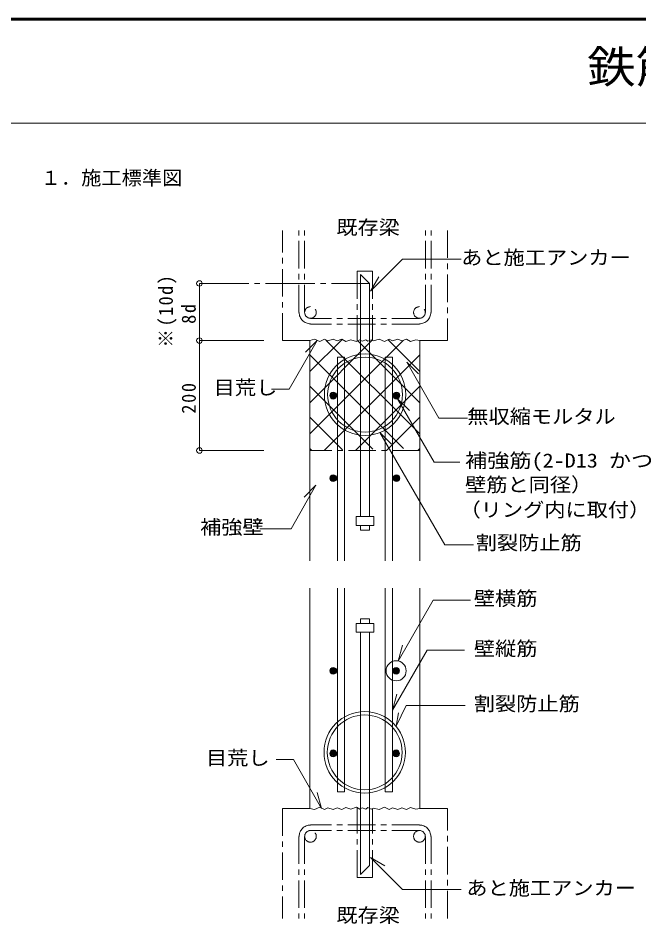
# Model space of a CAD drawing. Units: millimetres on the paper. Extents: x -400 to 7628, y -5883 to 279.
# Drawn here: x -161.6 to -48.8, y 114.3 to 278.8 of the extents above; entities that cross this region are included whole.
import ezdxf
from ezdxf.enums import TextEntityAlignment as Align

# ---------------------------------------------------------------- set-up
doc = ezdxf.new("R2010")
doc.units = ezdxf.units.MM
doc.linetypes.add('CHAIN1', pattern=[8, 5, -1, 1, -1])
doc.linetypes.add('CHAIN2', pattern=[12, 9, -1, 1, -1])
for name, color, linetype, lineweight in [('4-0', 4, 'CHAIN2', 5), ('4-1', 3, 'Continuous', 5), ('4-3', 7, 'Continuous', 5), ('4-4', 3, 'Continuous', 5), ('4-6', 4, 'Continuous', 5), ('4-7', 2, 'Continuous', 5), ('4-8', 7, 'Continuous', 5), ('4-9', 5, 'Continuous', 5), ('4-D', 3, 'Continuous', 5)]:
    doc.layers.add(name, color=color, linetype=linetype, lineweight=lineweight)
doc.styles.add('ＭＳ ゴシック', font='')
doc.styles.get('ＭＳ ゴシック').set_extended_font_data('MS Gothic')

msp = doc.modelspace()

# ---------------------------------------------------------------- linework, layer by layer
at = {"layer": '4-0'}
msp.add_line((-128.621, 230.648), (-97.741, 230.648), dxfattribs=at)
at = {"layer": '4-1', "color": 2}
for p, q in [((400.5, 278.848), (-400.5, 278.848)), ((400.3, 278.647), (-400.3, 278.647)), ((400.1, 278.448), (-400.1, 278.448))]:
    msp.add_line(p, q, dxfattribs=at)
at = {"layer": '4-3'}
for p, q in [((-128.621, 200.288), (-128.621, 230.648)), ((-97.521, 229.228), (-96.021, 231.828)), ((-116.941, 220.268), (-128.621, 220.268)), ((-107.241, 220.308), (-112.341, 211.428)), ((-107.241, 220.308), (-109.361, 218.188)), ((-90.941, 216.328), (-88.841, 214.208)), ((-85.121, 206.168), (-90.941, 216.328)), ((-112.341, 211.428), (-115.521, 211.428)), ((-92.601, 209.688), (-85.941, 198.168)), ((-92.601, 209.688), (-90.461, 207.568)), ((-85.121, 206.168), (-79.941, 206.168)), ((-84.041, 183.147), (-95.821, 203.548)), ((-95.821, 203.548), (-93.701, 201.428)), ((-116.941, 200.288), (-128.621, 200.288)), ((-85.941, 198.168), (-81.301, 198.168)), ((-107.441, 193.968), (-109.561, 191.827)), ((-84.041, 183.147), (-78.841, 183.147)), ((-86.141, 173.108), (-92.481, 162.048)), ((-86.141, 173.108), (-79.341, 173.108)), ((-92.481, 162.048), (-91.721, 164.948)), ((-93.561, 153.108), (-87.241, 164.008)), ((-87.241, 164.008), (-80.461, 164.008)), ((-93.561, 153.108), (-92.781, 156.007)), ((-92.901, 150.188), (-91.041, 153.988)), ((-91.041, 153.988), (-80.341, 153.988)), ((-92.901, 150.188), (-92.441, 152.608)), ((-106.461, 135.268), (-107.221, 138.188)), ((-97.521, 126.328), (-94.921, 124.828))]:
    msp.add_line(p, q, dxfattribs=at)
for points in [[(-97.521, 229.228), (-91.701, 235.048), (-81.061, 235.048)], [(-107.441, 193.968), (-111.961, 186.068), (-117.621, 186.068)], [(-106.461, 135.268), (-111.521, 144.148), (-114.701, 144.148)], [(-97.521, 126.328), (-91.701, 120.508), (-81.061, 120.508)]]:
    msp.add_lwpolyline(points, dxfattribs=at)
for centre, radius in [((-128.621, 230.648), 0.5), ((-128.621, 220.268), 0.5), ((-128.621, 200.288), 0.5), ((-92.881, 160.268), 1.82)]:
    msp.add_circle(centre, radius, dxfattribs=at)
at = {"layer": '4-4'}
for p, q in [((-103.561, 217.268), (-103.561, 180.268)), ((-93.561, 217.268), (-93.561, 180.268)), ((-103.561, 138.268), (-103.561, 175.288)), ((-93.561, 138.268), (-93.561, 175.288))]:
    msp.add_line(p, q, dxfattribs=at)
for points in [[(-103.561, 217.268), (-102.241, 217.268), (-102.241, 180.268)], [(-93.561, 217.268), (-94.841, 217.268), (-94.841, 180.268)], [(-103.561, 138.268), (-102.241, 138.268), (-102.241, 175.288)], [(-93.561, 138.268), (-94.841, 138.268), (-94.841, 175.288)]]:
    msp.add_lwpolyline(points, dxfattribs=at)
for centre, radius in [((-104.301, 210.268), 0.62), ((-104.301, 210.268), 0.52), ((-104.301, 210.268), 0.38), ((-92.821, 210.268), 0.62), ((-92.821, 210.268), 0.52), ((-92.821, 210.268), 0.38), ((-104.301, 210.268), 0.3), ((-104.301, 210.268), 0.2), ((-104.301, 210.268), 0.06), ((-92.821, 210.268), 0.3), ((-92.821, 210.268), 0.2), ((-92.821, 210.268), 0.06), ((-104.301, 195.268), 0.62), ((-92.821, 195.268), 0.62), ((-104.301, 195.268), 0.52), ((-104.301, 195.268), 0.38), ((-104.301, 195.268), 0.3), ((-104.301, 195.268), 0.2), ((-104.301, 195.268), 0.06), ((-92.821, 195.268), 0.52), ((-92.821, 195.268), 0.38), ((-92.821, 195.268), 0.3), ((-92.821, 195.268), 0.2), ((-92.821, 195.268), 0.06), ((-104.301, 160.268), 0.62), ((-104.301, 160.268), 0.52), ((-104.301, 160.268), 0.38), ((-104.301, 160.268), 0.3), ((-104.301, 160.268), 0.2), ((-104.301, 160.268), 0.06), ((-92.881, 160.268), 0.62), ((-92.881, 160.268), 0.52), ((-92.881, 160.268), 0.38), ((-92.881, 160.268), 0.3), ((-92.881, 160.268), 0.2), ((-92.881, 160.268), 0.06), ((-104.301, 145.268), 0.62), ((-104.301, 145.268), 0.52), ((-104.301, 145.268), 0.38), ((-104.301, 145.268), 0.3), ((-104.301, 145.268), 0.2), ((-104.301, 145.268), 0.06), ((-92.881, 145.268), 0.62), ((-92.881, 145.268), 0.52), ((-92.881, 145.268), 0.38), ((-92.881, 145.268), 0.3), ((-92.881, 145.268), 0.2), ((-92.881, 145.268), 0.06)]:
    msp.add_circle(centre, radius, dxfattribs=at)
at = {"layer": '4-6'}
for p, q in [((-108.561, 214.628), (-102.701, 220.488)), ((-108.561, 208.968), (-97.221, 220.328)), ((-108.561, 203.308), (-91.581, 220.308)), ((-105.621, 220.368), (-88.561, 203.308)), ((-99.821, 220.228), (-88.561, 208.968)), ((-94.341, 220.408), (-88.561, 214.628)), ((-108.561, 217.668), (-91.541, 200.628)), ((-105.941, 200.288), (-88.561, 217.668)), ((-108.561, 212.008), (-97.101, 200.528)), ((-100.281, 200.288), (-88.561, 212.008)), ((-108.561, 206.348), (-102.641, 200.408)), ((-94.621, 200.288), (-88.561, 206.348)), ((-108.561, 200.687), (-108.181, 200.288)), ((-88.961, 200.288), (-88.561, 200.687))]:
    msp.add_line(p, q, dxfattribs=at)
at = {"layer": '4-6', "color": 7}
for centre, radius in [((-98.521, 210.447), 7.4), ((-98.521, 210.447), 6.8), ((-98.581, 145.448), 7.4), ((-98.581, 145.448), 6.8)]:
    msp.add_circle(centre, radius, dxfattribs=at)
at = {"layer": '4-8', "linetype": 'CHAIN1'}
for p, q in [((-113.541, 220.268), (-113.541, 240.268)), ((-110.541, 225.368), (-110.541, 240.268)), ((-109.541, 225.368), (-109.541, 240.268)), ((-87.541, 225.368), (-87.541, 240.268)), ((-86.541, 225.368), (-86.541, 240.268)), ((-83.541, 240.268), (-83.541, 220.268)), ((-88.641, 224.268), (-108.441, 224.268)), ((-88.641, 223.268), (-108.441, 223.268)), ((-108.561, 220.268), (-113.541, 220.268)), ((-83.541, 220.268), (-88.561, 220.268)), ((-88.561, 200.288), (-108.561, 200.288)), ((-113.541, 135.268), (-113.541, 115.267)), ((-108.561, 135.268), (-113.541, 135.268)), ((-83.541, 135.268), (-88.561, 135.268)), ((-83.541, 115.267), (-83.541, 135.268)), ((-88.641, 132.268), (-108.441, 132.268)), ((-110.541, 130.188), (-110.541, 115.267)), ((-109.541, 130.188), (-109.541, 115.267)), ((-88.641, 131.268), (-108.441, 131.268)), ((-87.541, 130.188), (-87.541, 115.267)), ((-86.541, 130.188), (-86.541, 115.267))]:
    msp.add_line(p, q, dxfattribs=at)
at = {"layer": '4-8'}
for p, q in [((-107.701, 220.508), (-108.561, 220.268)), ((-107.701, 220.508), (-106.741, 220.068)), ((-105.921, 220.508), (-106.741, 220.068)), ((-95.941, 220.508), (-94.981, 220.068)), ((-108.561, 180.268), (-108.561, 220.268)), ((-101.101, 220.428), (-100.101, 220.068)), ((-88.561, 180.268), (-88.561, 220.268)), ((-108.561, 175.288), (-108.561, 135.268)), ((-88.561, 175.288), (-88.561, 135.268)), ((-101.101, 135.128), (-100.101, 135.488)), ((-89.321, 135.128), (-88.561, 135.268))]:
    msp.add_line(p, q, dxfattribs=at)
for points in [[(-105.921, 220.508), (-105.301, 220.208), (-104.321, 220.508), (-103.601, 220.208), (-102.741, 220.508)], [(-102.741, 220.508), (-102.041, 220.108), (-101.101, 220.428)], [(-97.421, 220.428), (-97.001, 220.228), (-95.941, 220.508)], [(-94.981, 220.068), (-94.161, 220.508), (-93.541, 220.208), (-92.561, 220.508), (-91.841, 220.208), (-90.981, 220.508), (-90.281, 220.108), (-89.321, 220.428), (-88.561, 220.268)], [(-100.101, 220.068), (-99.501, 220.428), (-99.041, 220.148), (-98.361, 220.408), (-98.021, 220.128), (-97.421, 220.428)], [(-108.561, 135.268), (-107.701, 135.048), (-106.741, 135.488), (-105.921, 135.048), (-105.301, 135.348), (-104.321, 135.048), (-103.601, 135.348), (-102.741, 135.048)], [(-102.741, 135.048), (-102.041, 135.448), (-101.101, 135.128)], [(-100.101, 135.488), (-99.501, 135.128), (-99.041, 135.388), (-98.361, 135.148), (-98.021, 135.428), (-97.421, 135.128)], [(-97.421, 135.128), (-97.001, 135.328), (-95.941, 135.048)], [(-95.941, 135.048), (-94.981, 135.488), (-94.161, 135.048), (-93.541, 135.348), (-92.561, 135.048), (-91.841, 135.348), (-90.981, 135.048), (-90.281, 135.448), (-89.321, 135.128)]]:
    msp.add_lwpolyline(points, dxfattribs=at)
at = {"layer": '4-8', "linetype": 'CHAIN1'}
for centre in [(-108.441, 225.368), (-88.641, 225.368), (-108.441, 130.188), (-88.641, 130.188)]:
    msp.add_circle(centre, 1.06, dxfattribs=at)
for centre, radius, start, end in [((-108.441, 225.368), 2.06, 180, 270), ((-108.441, 225.368), 1.06, 180, 270), ((-88.641, 225.368), 1.06, 270, 0), ((-88.641, 225.368), 2.06, 270, 0), ((-108.441, 130.188), 2.06, 90, 180), ((-88.641, 130.188), 2.06, 0, 90), ((-108.441, 130.188), 1.06, 90, 180), ((-88.641, 130.188), 1.06, 0, 90)]:
    msp.add_arc(centre, radius, start, end, dxfattribs=at)
at = {"layer": '4-9', "color": 2}
msp.add_line((400.25, 259.767), (-400.25, 259.767), dxfattribs=at)
at = {"layer": '4-D', "color": 7, "linetype": 'CHAIN1'}
for p, q in [((-99.941, 232.868), (-97.161, 232.868)), ((-99.941, 232.868), (-99.941, 220.167)), ((-97.161, 232.868), (-97.161, 220.308)), ((-99.941, 122.688), (-99.941, 135.388)), ((-97.161, 122.688), (-97.161, 135.248)), ((-99.941, 122.688), (-97.161, 122.688))]:
    msp.add_line(p, q, dxfattribs=at)
at = {"layer": '4-D'}
for p, q in [((-97.741, 230.648), (-99.341, 232.267)), ((-99.341, 232.267), (-99.341, 188.287)), ((-97.741, 230.648), (-97.741, 188.287)), ((-96.941, 188.287), (-100.161, 188.287)), ((-100.161, 188.287), (-100.161, 186.668)), ((-96.941, 188.287), (-96.941, 186.668)), ((-96.941, 186.668), (-100.161, 186.668)), ((-97.741, 186.668), (-97.741, 185.848)), ((-97.741, 168.888), (-97.741, 169.708)), ((-100.161, 167.268), (-100.161, 168.888)), ((-96.941, 168.888), (-100.161, 168.888)), ((-96.941, 167.268), (-96.941, 168.888)), ((-96.941, 167.268), (-100.161, 167.268)), ((-99.341, 123.288), (-99.341, 167.268)), ((-97.741, 124.928), (-97.741, 167.268)), ((-97.741, 124.928), (-99.341, 123.288))]:
    msp.add_line(p, q, dxfattribs=at)
for points in [[(-99.341, 186.668), (-99.341, 185.848), (-97.741, 185.848)], [(-99.341, 168.888), (-99.341, 169.708), (-97.741, 169.708)]]:
    msp.add_lwpolyline(points, dxfattribs=at)

# ---------------------------------------------------------------- texts
at = {"layer": '4-1', "style": 'ＭＳ ゴシック'}
for s, height, width, p in [('鉄筋コンクリート造補強壁標準図・・・・・', 5.865, 1.1, (-58.172, 265.307)), ('１．施工標準図', 2.566, 1.05, (-157.454, 247.767))]:
    msp.add_text(s, height=height, dxfattribs=dict(at, width=width)).set_placement(p, align=Align.BOTTOM_LEFT)
at = {"layer": '4-7', "style": 'ＭＳ ゴシック'}
for s, width, p in [('既存梁', 1.1, (-103.741, 238.768)), ('あと施工アンカー', 1.1, (-81.061, 233.298)), ('目荒し', 1.1, (-126.021, 209.678)), ('無収縮モルタル', 1.1, (-79.941, 204.418)), ('補強筋(2-D13 かつ', 1.15, (-80.351, 196.418)), ('壁筋と同径）', 1.1, (-80.351, 192.038)), ('（リング内に取付）', 1.1, (-81.361, 187.478)), ('補強壁', 1.1, (-128.498, 184.318)), ('割裂防止筋', 1.1, (-78.407, 181.483)), ('壁横筋', 1.1, (-78.762, 171.363)), ('壁縦筋', 1.1, (-78.762, 162.258)), ('割裂防止筋', 1.1, (-78.762, 152.238)), ('目荒し', 1.1, (-127.43, 142.398)), ('あと施工アンカー', 1.1, (-80.116, 118.758)), ('既存梁', 1.1, (-103.741, 113.808))]:
    msp.add_text(s, height=2.566, dxfattribs=dict(at, width=width)).set_placement(p, align=Align.BOTTOM_LEFT)
at = {"layer": '4-7', "char_height": 2.566, "attachment_point": 7, "rotation": 90, "style": 'ＭＳ ゴシック'}
for s, insert in [('\\T1.15;\\W0.95;※(10d)', (-132.761, 219.008)), ('\\T1.18;\\W0.95;8d', (-129.241, 223.308)), ('\\T1.18;\\W0.95;200', (-129.241, 206.988))]:
    msp.add_mtext(s, dxfattribs=dict(at, insert=insert))

doc.saveas('drawing.dxf')
